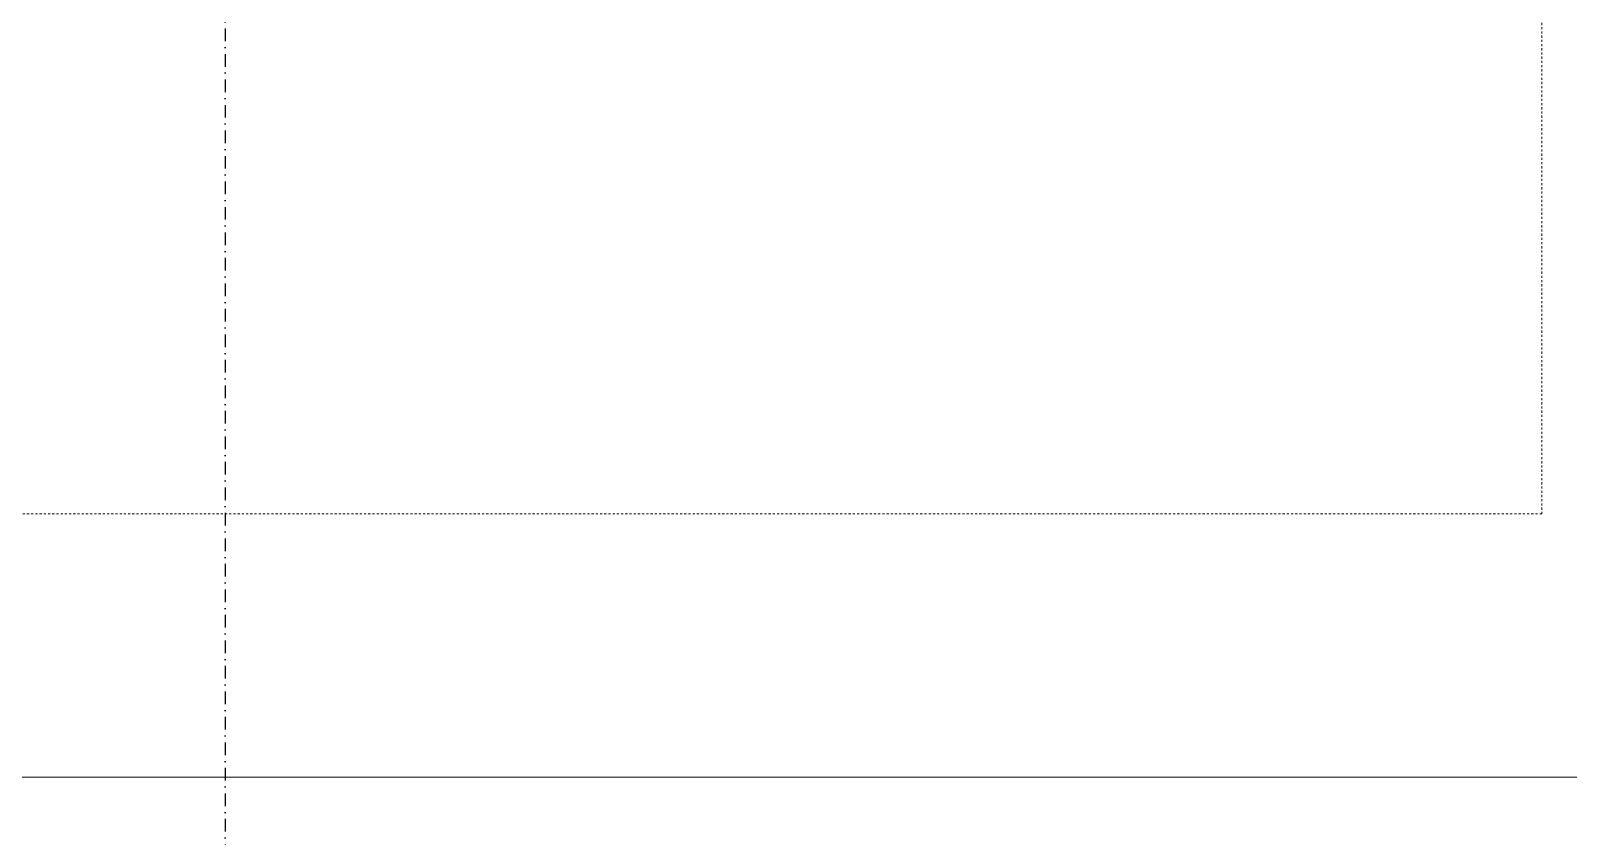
# Model space of a CAD drawing. Header units: millimetres. Extents: x 175047 to 362619, y -19363 to 158900.
# Drawn here: x 199666 to 200396, y 152312 to 152695 of the extents above; entities that cross this region are included whole.
import ezdxf

# ---------------------------------------------------------------- set-up
doc = ezdxf.new("R2010")
doc.units = ezdxf.units.MM
doc.linetypes.add('1_Čerchovaná 6_0mm', pattern=[12, 6, -3, 0, -3])
doc.linetypes.add('3_Čárkovaná 1_0mm', pattern=[2, 1, -1])
doc.layers.add('C-TOPO', color=7, linetype='Continuous', lineweight=9)
doc.layers.add('S-FNDN-1', color=7, linetype='3_Čárkovaná 1_0mm', lineweight=9)
doc.layers.add('S-GRID-1', color=8, linetype='1_Čerchovaná 6_0mm', lineweight=25, true_color=0x808080)

msp = doc.modelspace()

# ---------------------------------------------------------------- linework, layer by layer
at = {"layer": 'C-TOPO'}
msp.add_line((200510.69, 152340.39), (199010.69, 152340.39), dxfattribs=at)
at = {"layer": 'S-FNDN-1'}
for p, q in [((200383.19, 152465.39), (200383.19, 153715.39)), ((199508.19, 152465.39), (200008.19, 152465.39)), ((200008.19, 152465.39), (200383.19, 152465.39))]:
    msp.add_line(p, q, dxfattribs=at)
at = {"layer": 'S-GRID-1'}
msp.add_line((199758.19, 156616.14), (199758.19, 122358.58), dxfattribs=at)

doc.saveas('drawing.dxf')
